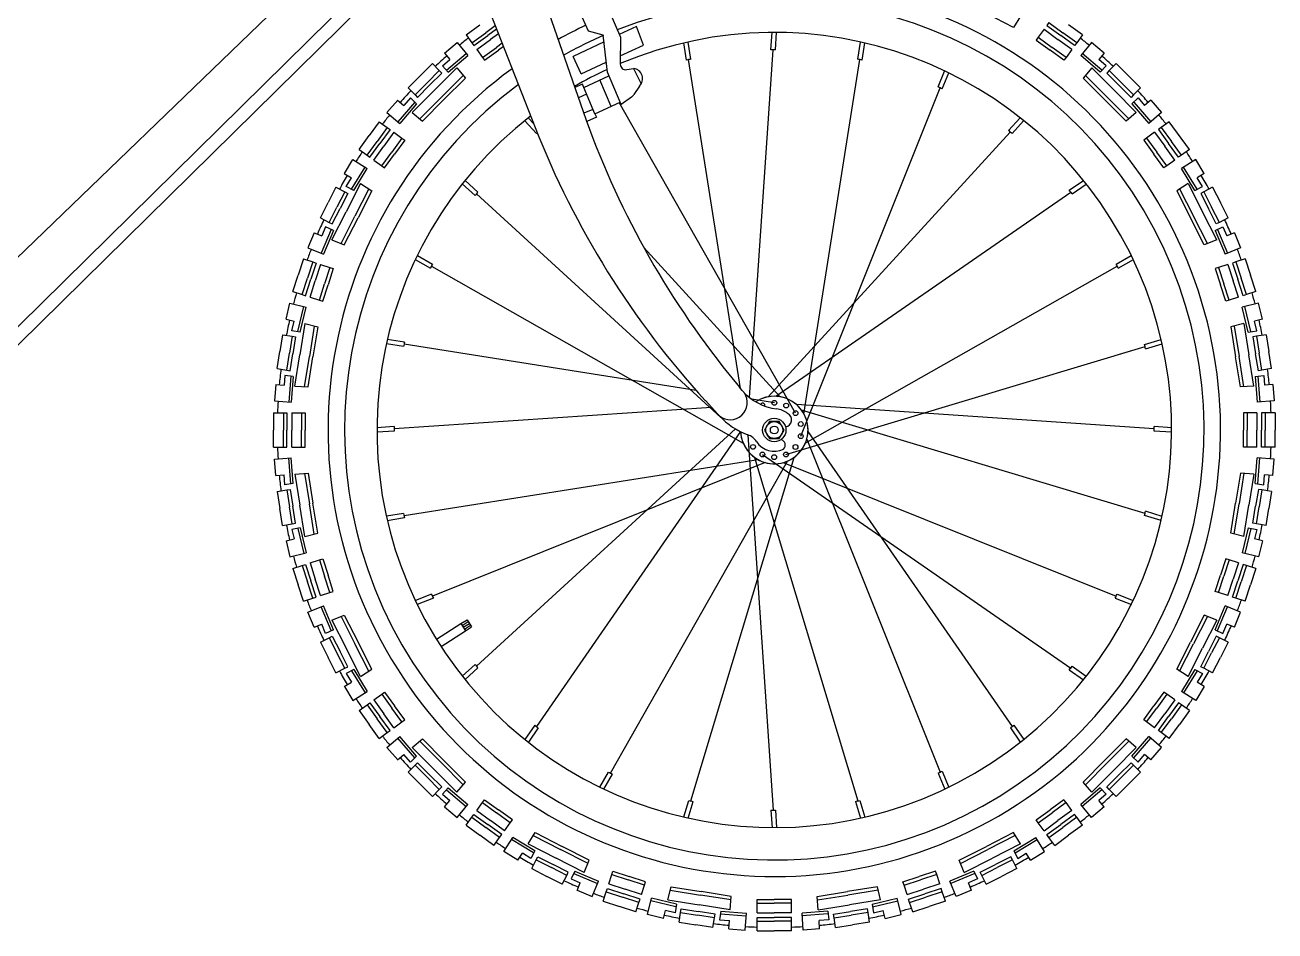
# Model space of a CAD drawing. Header units: millimetres. Extents: x -1371 to 325, y 0 to 965.
# Drawn here: x -486 to 325, y 0 to 588 of the extents above; entities that cross this region are included whole.
import ezdxf

# ---------------------------------------------------------------- set-up
doc = ezdxf.new("R2010")
doc.units = ezdxf.units.MM
doc.layers.add('ceco.net 411', color=7, linetype='Continuous', lineweight=25)

msp = doc.modelspace()

# ---------------------------------------------------------------- linework, layer by layer
at = {"layer": 'ceco.net 411'}
for p, q in [((-572.85, 358.31), (-238.88, 680.16)), ((-209.78, 668.9), (-547.68, 336.29)), ((-169.21, 661.37), (-124.07, 531.7)), ((-204.93, 648.16), (-155.22, 521.33)), ((-110.18, 603.96), (-99.91, 579.82)), ((-267.56, 600.08), (-544.28, 327.68)), ((-120.59, 583.83), (-126.34, 596.79)), ((155.24, 586.18), (137.65, 595.14)), ((159.83, 593.56), (155.24, 586.18)), ((-200.04, 581.38), (-191.03, 587.93)), ((-181.07, 587.28), (-187.28, 582.77)), ((-180.21, 585.09), (-185.94, 580.93)), ((-89.53, 586.7), (-100.62, 581.49)), ((-84.8, 574.73), (-89.53, 586.7)), ((175.1, 584.96), (171.35, 579.8)), ((175.1, 584.96), (184.11, 578.41)), ((178.27, 589.32), (176.93, 587.47)), ((176.93, 587.47), (185.94, 580.93)), ((178.27, 589.32), (187.28, 582.77)), ((200.04, 581.38), (191.03, 587.93)), ((-214.01, 569.45), (-205.9, 576.38)), ((-205.9, 576.38), (-198.87, 568.04)), ((-200.04, 581.38), (-196.29, 576.22)), ((-196.29, 576.22), (-187.28, 582.77)), ((-196.29, 576.22), (-194.95, 574.38)), ((-194.95, 574.38), (-185.94, 580.93)), ((-193.13, 571.86), (-184.11, 578.41)), ((-179.04, 582.1), (-184.11, 578.41)), ((-110.49, 576.84), (-130.6, 567.39)), ((-110.98, 581.24), (-120.59, 583.83)), ((-108.31, 557.19), (-110.98, 581.24)), ((-99.91, 579.82), (-99.98, 562.35)), ((-57.04, 564.99), (-58.81, 576.2)), ((-54.22, 565.64), (-55.96, 576.65)), ((-2.21, 571.66), (-1.44, 582.98)), ((0.69, 571.67), (1.44, 582.79)), ((54.22, 565.64), (55.96, 576.65)), ((57.04, 564.99), (58.8, 576.1)), ((171.35, 579.8), (170.01, 577.95)), ((170.01, 577.95), (179.02, 571.41)), ((171.35, 579.8), (180.36, 573.25)), ((193.13, 571.86), (184.11, 578.41)), ((194.95, 574.38), (185.94, 580.93)), ((196.29, 576.22), (187.28, 582.77)), ((196.29, 576.22), (194.95, 574.38)), ((200.04, 581.38), (196.29, 576.22)), ((205.9, 576.38), (198.87, 568.04)), ((214.01, 569.45), (205.9, 576.38)), ((-214.01, 569.46), (-210.55, 565.36)), ((-212.67, 558.41), (-199.93, 569.3)), ((-211.62, 557.16), (-198.87, 568.04)), ((-193.13, 571.86), (-189.38, 566.7)), ((-189.38, 566.7), (-180.36, 573.25)), ((-188.04, 564.86), (-179.02, 571.41)), ((-176.64, 575.96), (-180.36, 573.25)), ((-175.78, 573.77), (-179.02, 571.41)), ((-99.96, 567.74), (-84.8, 574.73)), ((-16.02, 346.02), (-0.76, 571.67)), ((188.04, 564.86), (179.02, 571.41)), ((189.38, 566.7), (180.36, 573.25)), ((193.13, 571.86), (189.38, 566.7)), ((211.62, 557.16), (198.87, 568.04)), ((212.67, 558.41), (199.93, 569.3)), ((214.01, 569.46), (210.55, 565.36)), ((-221.93, 562.69), (-229.81, 554.81)), ((-221.93, 562.69), (-217.42, 558.18)), ((-206.03, 559.99), (-220.51, 545.51)), ((-215.44, 561.18), (-210.55, 565.36)), ((-211.62, 557.16), (-215.44, 561.18)), ((-206.03, 559.99), (-200.42, 553.35)), ((-189.38, 566.7), (-188.04, 564.86)), ((-125.28, 556.08), (-130.6, 567.39)), ((-125.28, 556.08), (-109.02, 563.57)), ((-21.89, 352.01), (-55.63, 565.32)), ((19.28, 335.38), (55.63, 565.32)), ((189.38, 566.7), (188.04, 564.86)), ((206.03, 559.99), (200.42, 553.35)), ((206.03, 559.99), (220.51, 545.51)), ((215.44, 561.18), (210.55, 565.36)), ((211.62, 557.16), (215.44, 561.18)), ((221.93, 562.69), (217.42, 558.18)), ((221.93, 562.69), (229.81, 554.81)), ((-237.69, 546.93), (-229.81, 554.81)), ((-217.42, 558.18), (-225.3, 550.3)), ((-215.81, 556.56), (-223.69, 548.69)), ((-217.42, 558.18), (-215.81, 556.56)), ((-201.9, 555.1), (-216, 541)), ((-200.42, 553.35), (-214.39, 539.39)), ((-123.56, 547.31), (-107.3, 554.8)), ((-105.9, 534.97), (-113.13, 552.11)), ((-99.42, 536.08), (-108.31, 557.19)), ((-95.79, 558.82), (-91.28, 559.62)), ((-91.31, 559.62), (-86.36, 549.57)), ((106.41, 547.54), (110.55, 557.89)), ((109.01, 546.28), (113.24, 556.81)), ((200.42, 553.35), (214.39, 539.39)), ((201.9, 555.1), (216, 541)), ((217.42, 558.18), (215.81, 556.56)), ((215.81, 556.56), (223.69, 548.69)), ((217.42, 558.18), (225.3, 550.3)), ((237.69, 546.93), (229.81, 554.81)), ((-237.69, 546.93), (-233.18, 542.42)), ((-234.99, 531.03), (-220.51, 545.51)), ((-233.18, 542.42), (-225.3, 550.3)), ((-231.56, 540.81), (-223.69, 548.69)), ((-124.4, 549.31), (-129.43, 547.12)), ((-123.56, 547.31), (-124.4, 549.31)), ((-116.4, 530.11), (-123.62, 547.26)), ((-87.45, 548.15), (-91.12, 542.74)), ((17.18, 321.02), (107.71, 546.91)), ((234.99, 531.03), (220.51, 545.51)), ((231.56, 540.81), (223.69, 548.69)), ((233.18, 542.42), (225.3, 550.3)), ((237.69, 546.93), (233.18, 542.42)), ((-244.45, 539.01), (-251.38, 530.9)), ((-244.46, 539.01), (-240.36, 535.55)), ((-233.41, 537.67), (-244.3, 524.93)), ((-232.16, 536.62), (-243.04, 523.87)), ((-236.18, 540.44), (-240.36, 535.55)), ((-232.16, 536.62), (-236.18, 540.44)), ((-233.18, 542.42), (-231.56, 540.81)), ((-230.1, 526.9), (-216, 541)), ((-228.35, 525.42), (-214.39, 539.39)), ((-121.9, 542.89), (-127.15, 540.57)), ((-116.51, 530.08), (-100.08, 537.65)), ((13.82, 335.95), (-100.58, 537.42)), ((-92.77, 541.03), (-99.42, 536.08)), ((228.35, 525.42), (214.39, 539.39)), ((230.1, 526.9), (216, 541)), ((233.18, 542.42), (231.56, 540.81)), ((232.16, 536.62), (236.18, 540.44)), ((232.16, 536.62), (243.04, 523.87)), ((233.41, 537.67), (244.3, 524.93)), ((236.18, 540.44), (240.36, 535.55)), ((244.46, 539.01), (240.36, 535.55)), ((244.45, 539.01), (251.38, 530.9)), ((-251.38, 530.9), (-243.04, 523.87)), ((-234.99, 531.03), (-228.35, 525.42)), ((-156.15, 523.7), (-159.72, 527.6)), ((-117.83, 533.03), (-123.66, 530.54)), ((-115.32, 527.86), (-121.73, 525.11)), ((-116.42, 530.21), (-115.32, 527.86)), ((152.06, 519.23), (159.65, 527.53)), ((234.99, 531.03), (228.35, 525.42)), ((251.38, 530.9), (243.04, 523.87)), ((-256.38, 525.04), (-262.93, 516.03)), ((-251.22, 521.29), (-257.77, 512.28)), ((-256.38, 525.04), (-251.22, 521.29)), ((-249.38, 519.95), (-255.93, 510.94)), ((-251.22, 521.29), (-249.38, 519.95)), ((-154.34, 517.43), (-161.86, 525.65)), ((154.34, 517.43), (161.86, 525.65)), ((251.22, 521.29), (249.38, 519.95)), ((249.38, 519.95), (255.93, 510.94)), ((256.38, 525.04), (251.22, 521.29)), ((251.22, 521.29), (257.77, 512.28)), ((269.48, 507.02), (256.38, 525.04)), ((-269.48, 507.02), (-262.93, 516.03)), ((-264.32, 503.27), (-257.77, 512.28)), ((-246.86, 518.13), (-253.41, 509.11)), ((-241.7, 514.38), (-248.25, 505.36)), ((-246.86, 518.13), (-241.7, 514.38)), ((-239.86, 513.04), (-246.41, 504.02)), ((-241.7, 514.38), (-239.86, 513.04)), ((-3.88, 346.55), (153.2, 518.33)), ((241.7, 514.38), (239.86, 513.04)), ((239.86, 513.04), (246.41, 504.02)), ((246.86, 518.13), (241.7, 514.38)), ((241.7, 514.38), (248.25, 505.36)), ((246.86, 518.13), (253.41, 509.11)), ((264.32, 503.27), (257.77, 512.28)), ((-269.48, 507.02), (-264.32, 503.27)), ((-264.32, 503.27), (-262.47, 501.93)), ((-262.47, 501.93), (-255.93, 510.94)), ((-259.96, 500.1), (-253.41, 509.11)), ((-254.8, 496.35), (-248.25, 505.36)), ((-252.95, 495.01), (-246.41, 504.02)), ((252.95, 495.01), (246.41, 504.02)), ((254.8, 496.35), (248.25, 505.36)), ((259.96, 500.1), (253.41, 509.11)), ((262.47, 501.93), (255.93, 510.94)), ((264.32, 503.27), (262.47, 501.93)), ((269.48, 507.02), (264.32, 503.27)), ((-279.07, 491.36), (-273.51, 500.44)), ((-274.39, 481.27), (-265.64, 495.56)), ((-273.51, 500.44), (-264.25, 494.69)), ((-259.96, 500.1), (-254.8, 496.35)), ((-254.8, 496.35), (-252.95, 495.01)), ((254.8, 496.35), (252.95, 495.01)), ((259.96, 500.1), (254.8, 496.35)), ((273.51, 500.44), (264.25, 494.69)), ((274.39, 481.27), (265.64, 495.56)), ((279.07, 491.36), (273.51, 500.44)), ((-279.08, 491.36), (-274.52, 488.53)), ((-277.88, 483.05), (-274.52, 488.53)), ((-273, 480.41), (-264.25, 494.69)), ((-200.65, 486.86), (-192.43, 479.34)), ((191.47, 480.52), (200.8, 486.98)), ((273, 480.41), (264.25, 494.69)), ((279.08, 491.36), (274.52, 488.53)), ((277.88, 483.05), (274.52, 488.53)), ((-284.52, 482.47), (-289.58, 472.55)), ((-284.52, 482.47), (-278.84, 479.58)), ((-278.84, 479.58), (-283.89, 469.65)), ((-278.84, 479.58), (-276.81, 478.54)), ((-273, 480.41), (-277.88, 483.05)), ((-268.56, 484.83), (-277.86, 466.58)), ((-263.12, 481.45), (-272.17, 463.68)), ((-261.18, 480.24), (-270.14, 462.65)), ((-268.56, 484.83), (-261.18, 480.24)), ((-202.6, 484.72), (-194.23, 477.07)), ((1.01, 346.87), (192.38, 479.39)), ((193.29, 478.26), (202.45, 484.6)), ((268.56, 484.83), (261.18, 480.24)), ((261.18, 480.24), (270.14, 462.65)), ((263.12, 481.45), (272.17, 463.68)), ((268.56, 484.83), (277.86, 466.58)), ((273, 480.41), (277.88, 483.05)), ((278.84, 479.58), (276.81, 478.54)), ((284.52, 482.47), (278.84, 479.58)), ((278.84, 479.58), (283.89, 469.65)), ((284.52, 482.47), (289.58, 472.55)), ((-294.63, 462.62), (-289.58, 472.55)), ((-276.81, 478.54), (-281.86, 468.62)), ((-193.33, 478.2), (-34.78, 333.22)), ((276.81, 478.54), (281.86, 468.62)), ((294.63, 462.62), (289.58, 472.55)), ((-294.63, 462.62), (-288.95, 459.73)), ((-288.95, 459.73), (-283.89, 469.65)), ((-287.16, 448.33), (-277.86, 466.58)), ((-286.92, 458.69), (-281.86, 468.62)), ((-281.23, 445.91), (-272.17, 463.68)), ((-279.11, 445.05), (-270.14, 462.65)), ((279.11, 445.05), (270.14, 462.65)), ((281.23, 445.91), (272.17, 463.68)), ((287.16, 448.33), (277.86, 466.58)), ((286.92, 458.69), (281.86, 468.62)), ((288.95, 459.73), (283.89, 469.65)), ((294.63, 462.62), (288.95, 459.73)), ((-287.71, 455.13), (-294.12, 439.65)), ((-291.2, 456.91), (-293.66, 450.97)), ((-286.19, 454.52), (-292.6, 439.04)), ((-286.19, 454.52), (-291.2, 456.91)), ((-288.95, 459.73), (-286.92, 458.69)), ((286.19, 454.52), (291.2, 456.91)), ((286.19, 454.52), (292.6, 439.04)), ((288.95, 459.73), (286.92, 458.69)), ((287.71, 455.13), (294.12, 439.65)), ((291.2, 456.91), (293.66, 450.97)), ((-298.62, 452.99), (-302.7, 443.15)), ((-298.63, 453), (-293.66, 450.97)), ((-287.16, 448.33), (-279.11, 445.05)), ((287.16, 448.33), (279.11, 445.05)), ((298.63, 453), (293.66, 450.97)), ((298.62, 452.99), (302.7, 443.15)), ((-302.7, 443.15), (-292.6, 439.04)), ((-231.63, 438.15), (-221.94, 432.65)), ((3.9, 346.55), (-84.63, 443.36)), ((221.95, 432.65), (231.63, 438.15)), ((302.7, 443.15), (292.6, 439.04)), ((-305.65, 436.03), (-309.09, 425.43)), ((-305.65, 436.03), (-299.58, 434.05)), ((-299.58, 434.05), (-303.03, 423.46)), ((-297.42, 433.35), (-300.86, 422.76)), ((-299.58, 434.05), (-297.42, 433.35)), ((-294.46, 432.39), (-297.9, 421.79)), ((-294.46, 432.39), (-288.39, 430.42)), ((-288.39, 430.42), (-291.84, 419.82)), ((-288.39, 430.42), (-286.23, 429.71)), ((-233.06, 435.64), (-223.19, 430.03)), ((-222.57, 431.34), (-20.15, 316.42)), ((20.14, 316.4), (222.57, 431.34)), ((223.19, 430.03), (233.06, 435.64)), ((288.39, 430.42), (286.23, 429.71)), ((294.46, 432.39), (288.39, 430.42)), ((288.39, 430.42), (291.84, 419.82)), ((294.46, 432.39), (297.9, 421.79)), ((299.58, 434.05), (297.42, 433.35)), ((297.42, 433.35), (300.86, 422.76)), ((305.65, 436.03), (299.58, 434.05)), ((299.58, 434.05), (303.03, 423.46)), ((305.65, 436.03), (309.09, 425.43)), ((-312.54, 414.84), (-309.09, 425.43)), ((-306.47, 412.86), (-303.03, 423.46)), ((-304.3, 412.16), (-300.86, 422.76)), ((-286.23, 429.71), (-289.67, 419.12)), ((286.23, 429.71), (289.67, 419.12)), ((304.3, 412.16), (300.86, 422.76)), ((306.47, 412.86), (303.03, 423.46)), ((312.54, 414.84), (309.09, 425.43)), ((-312.54, 414.84), (-306.47, 412.86)), ((-301.34, 411.2), (-297.9, 421.79)), ((-295.28, 409.23), (-291.84, 419.82)), ((-293.11, 408.52), (-289.67, 419.12)), ((293.11, 408.52), (289.67, 419.12)), ((295.28, 409.23), (291.84, 419.82)), ((301.34, 411.2), (297.9, 421.79)), ((312.54, 414.84), (306.47, 412.86)), ((-316.82, 396.98), (-314.34, 407.34)), ((-314.34, 407.34), (-303.75, 404.73)), ((-306.47, 412.86), (-304.3, 412.16)), ((-301.34, 411.2), (-295.28, 409.23)), ((-295.28, 409.23), (-293.11, 408.52)), ((295.28, 409.23), (293.11, 408.52)), ((301.34, 411.2), (295.28, 409.23)), ((314.34, 407.34), (303.75, 404.73)), ((306.47, 412.86), (304.3, 412.16)), ((316.82, 396.98), (314.34, 407.34)), ((-309.25, 388.83), (-305.34, 405.12)), ((-307.66, 388.44), (-303.75, 404.73)), ((307.66, 388.44), (303.75, 404.73)), ((309.25, 388.83), (305.34, 405.12)), ((-316.83, 396.98), (-311.62, 395.69)), ((-313.12, 389.44), (-311.62, 395.69)), ((-304.8, 394.01), (-308.01, 373.78)), ((-304.8, 394.01), (-296.37, 391.93)), ((-298.59, 392.48), (-301.71, 372.79)), ((-296.37, 391.93), (-299.46, 372.43)), ((304.8, 394.01), (296.37, 391.93)), ((296.37, 391.93), (299.46, 372.43)), ((298.59, 392.48), (301.71, 372.79)), ((304.8, 394.01), (308.01, 373.78)), ((316.83, 396.98), (311.62, 395.69)), ((313.12, 389.44), (311.62, 395.69)), ((-319.26, 386.84), (-321, 375.84)), ((-319.26, 386.84), (-312.96, 385.85)), ((-312.96, 385.85), (-314.7, 374.84)), ((-307.66, 388.44), (-313.12, 389.44)), ((-312.96, 385.85), (-310.71, 385.49)), ((-310.71, 385.49), (-312.45, 374.49)), ((-239.99, 382.04), (-251.2, 383.81)), ((240.33, 380.56), (251.01, 383.77)), ((307.66, 388.44), (313.12, 389.44)), ((312.96, 385.85), (310.71, 385.49)), ((310.71, 385.49), (312.45, 374.49)), ((319.26, 386.84), (312.96, 385.85)), ((312.96, 385.85), (314.7, 374.84)), ((319.26, 386.84), (321, 375.84)), ((-322.74, 364.84), (-321, 375.84)), ((-316.44, 363.84), (-314.7, 374.84)), ((-314.19, 363.48), (-312.45, 374.49)), ((-311.21, 353.55), (-308.01, 373.78)), ((-240.64, 379.22), (-251.65, 380.96)), ((-50.64, 350.64), (-240.32, 380.63)), ((7.6, 309.09), (240.66, 379.15)), ((224.09, 374.17), (240.66, 379.15)), ((240.97, 377.73), (251.84, 381)), ((311.21, 353.55), (308.01, 373.78)), ((314.19, 363.48), (312.45, 374.49)), ((316.44, 363.84), (314.7, 374.84)), ((322.74, 364.84), (321, 375.84)), ((-304.83, 353.09), (-301.71, 372.79)), ((-302.55, 352.92), (-299.46, 372.43)), ((302.55, 352.92), (299.46, 372.43)), ((304.83, 353.09), (301.71, 372.79)), ((-322.74, 364.84), (-316.44, 363.84)), ((-317.71, 360.47), (-318.21, 354.06)), ((-312.21, 359.74), (-317.71, 360.47)), ((-316.44, 363.84), (-314.19, 363.48)), ((-313.84, 359.86), (-315.16, 343.15)), ((-312.21, 359.74), (-313.52, 343.04)), ((-29.53, 361.28), (-22.5, 352.74)), ((312.21, 359.74), (317.71, 360.47)), ((312.21, 359.74), (313.52, 343.04)), ((313.84, 359.86), (315.16, 343.15)), ((316.44, 363.84), (314.19, 363.48)), ((322.74, 364.84), (316.44, 363.84)), ((317.71, 360.47), (318.21, 354.06)), ((-323.56, 354.45), (-324.4, 343.83)), ((-323.57, 354.45), (-318.21, 354.06)), ((-311.21, 353.55), (-302.55, 352.92)), ((-20.8, 350.71), (-22.5, 352.74)), ((311.21, 353.55), (302.55, 352.92)), ((323.57, 354.45), (318.21, 354.06)), ((323.56, 354.45), (324.4, 343.83)), ((-324.4, 343.83), (-313.52, 343.04)), ((-44.75, 344.11), (-34.78, 333.22)), ((0.05, 342.63), (-14.62, 344.95)), ((246.67, 325.76), (14.43, 341.47)), ((324.4, 343.83), (313.52, 343.04)), ((-325, 336.14), (-318.62, 336.14)), ((-325, 336.14), (-325, 325)), ((-318.62, 336.14), (-316.34, 336.14)), ((-318.62, 336.14), (-318.62, 325)), ((-316.34, 336.14), (-316.34, 325)), ((-313.23, 336.14), (-313.23, 325)), ((-313.23, 336.14), (-306.85, 336.14)), ((-306.85, 336.14), (-306.85, 325)), ((-306.85, 336.14), (-304.58, 336.14)), ((-304.58, 336.14), (-304.58, 325)), ((-40.72, 339.7), (-246.67, 325.76)), ((240.66, 270.85), (17.73, 337.84)), ((306.85, 336.14), (304.58, 336.14)), ((304.58, 336.14), (304.58, 325)), ((313.23, 336.14), (306.85, 336.14)), ((306.85, 336.14), (306.85, 325)), ((313.23, 336.14), (313.23, 325)), ((316.34, 336.14), (316.34, 325)), ((318.62, 336.14), (316.34, 336.14)), ((318.62, 336.14), (318.62, 325)), ((325, 336.14), (318.62, 336.14)), ((325, 336.14), (325, 325)), ((-325, 313.86), (-325, 325)), ((-318.62, 313.86), (-318.62, 325)), ((-316.34, 313.86), (-316.34, 325)), ((-313.23, 313.86), (-313.23, 325)), ((-306.85, 313.86), (-306.85, 325)), ((-304.58, 313.86), (-304.58, 325)), ((-246.66, 327.21), (-257.99, 326.44)), ((-25.07, 325.69), (-193.33, 171.8)), ((257.98, 326.44), (246.66, 327.21)), ((304.58, 313.86), (304.58, 325)), ((306.85, 313.86), (306.85, 325)), ((313.23, 313.86), (313.23, 325)), ((316.34, 313.86), (316.34, 325)), ((318.62, 313.86), (318.62, 325)), ((325, 313.86), (325, 325)), ((-246.67, 324.31), (-257.79, 323.56)), ((-21.91, 323.97), (-154.39, 132.62)), ((-17.26, 321.95), (-0.76, 78.33)), ((21.1, 319.14), (107.71, 103.08)), ((21.87, 323.99), (154.39, 132.62)), ((257.79, 323.56), (246.67, 324.31)), ((-325, 313.86), (-318.62, 313.86)), ((-318.62, 313.86), (-316.34, 313.86)), ((-313.23, 313.86), (-306.85, 313.86)), ((-306.85, 313.86), (-304.58, 313.86)), ((-7.7, 309.14), (192.38, 170.61)), ((306.85, 313.86), (304.58, 313.86)), ((313.23, 313.86), (306.85, 313.86)), ((318.62, 313.86), (316.34, 313.86)), ((325, 313.86), (318.62, 313.86)), ((-324.4, 306.17), (-313.52, 306.96)), ((-323.56, 295.55), (-324.4, 306.17)), ((-313.84, 290.14), (-315.16, 306.85)), ((-312.21, 290.26), (-313.52, 306.96)), ((-10.4, 305.73), (-240.32, 269.37)), ((-5.86, 303.9), (-221.92, 217.29)), ((-106.34, 102.43), (8.58, 304.85)), ((-54.15, 84.34), (12.84, 307.27)), ((-12.87, 307.28), (54.15, 84.34)), ((5.83, 303.89), (221.91, 217.29)), ((312.21, 290.26), (313.52, 306.96)), ((324.4, 306.17), (313.52, 306.96)), ((313.84, 290.14), (315.16, 306.85)), ((323.56, 295.55), (324.4, 306.17)), ((-323.57, 295.55), (-318.21, 295.94)), ((-317.71, 289.53), (-318.21, 295.94)), ((-311.21, 296.45), (-302.55, 297.08)), ((-311.21, 296.45), (-308.01, 276.22)), ((-304.83, 296.91), (-301.71, 277.21)), ((-302.55, 297.08), (-299.46, 277.57)), ((302.55, 297.08), (299.46, 277.57)), ((304.83, 296.91), (301.71, 277.21)), ((311.21, 296.45), (302.55, 297.08)), ((311.21, 296.45), (308.01, 276.22)), ((317.71, 289.53), (318.21, 295.94)), ((323.57, 295.55), (318.21, 295.94)), ((-322.74, 285.16), (-316.44, 286.16)), ((-322.74, 285.16), (-321, 274.16)), ((-312.21, 290.26), (-317.71, 289.53)), ((-316.44, 286.16), (-314.19, 286.52)), ((-316.44, 286.16), (-314.7, 275.16)), ((-314.19, 286.52), (-312.45, 275.51)), ((312.21, 290.26), (317.71, 289.53)), ((314.19, 286.52), (312.45, 275.51)), ((316.44, 286.16), (314.19, 286.52)), ((316.44, 286.16), (314.7, 275.16)), ((322.74, 285.16), (316.44, 286.16)), ((322.74, 285.16), (321, 274.16)), ((-304.8, 255.99), (-308.01, 276.22)), ((-298.59, 257.52), (-301.71, 277.21)), ((-296.37, 258.07), (-299.46, 277.57)), ((296.37, 258.07), (299.46, 277.57)), ((298.59, 257.52), (301.71, 277.21)), ((304.8, 255.99), (308.01, 276.22)), ((-319.26, 263.16), (-321, 274.16)), ((-312.96, 264.15), (-314.7, 275.16)), ((-310.71, 264.51), (-312.45, 275.51)), ((-240.64, 270.78), (-251.65, 269.04)), ((-239.99, 267.96), (-251.2, 266.19)), ((251.01, 266.23), (240.33, 269.44)), ((251.84, 269), (240.97, 272.27)), ((310.71, 264.51), (312.45, 275.51)), ((312.96, 264.15), (314.7, 275.16)), ((319.26, 263.16), (321, 274.16)), ((-319.26, 263.16), (-312.96, 264.15)), ((-307.66, 261.56), (-313.12, 260.56)), ((-313.12, 260.56), (-311.62, 254.31)), ((-312.96, 264.15), (-310.71, 264.51)), ((-309.25, 261.17), (-305.34, 244.88)), ((-307.66, 261.56), (-303.75, 245.27)), ((307.66, 261.56), (303.75, 245.27)), ((309.25, 261.17), (305.34, 244.88)), ((307.66, 261.56), (313.12, 260.56)), ((312.96, 264.15), (310.71, 264.51)), ((313.12, 260.56), (311.62, 254.31)), ((319.26, 263.16), (312.96, 264.15)), ((-316.83, 253.02), (-311.62, 254.31)), ((-316.82, 253.02), (-314.34, 242.66)), ((-304.8, 255.99), (-296.37, 258.07)), ((304.8, 255.99), (296.37, 258.07)), ((316.83, 253.02), (311.62, 254.31)), ((316.82, 253.02), (314.34, 242.66)), ((-314.34, 242.66), (-303.75, 245.27)), ((314.34, 242.66), (303.75, 245.27)), ((-312.54, 235.16), (-306.47, 237.14)), ((-306.47, 237.14), (-304.3, 237.84)), ((-306.47, 237.14), (-303.03, 226.54)), ((-304.3, 237.84), (-300.86, 227.24)), ((-301.34, 238.8), (-295.28, 240.77)), ((-301.34, 238.8), (-297.9, 228.21)), ((-295.28, 240.77), (-293.11, 241.48)), ((-295.28, 240.77), (-291.84, 230.18)), ((-293.11, 241.48), (-289.67, 230.88)), ((293.11, 241.48), (289.67, 230.88)), ((295.28, 240.77), (291.84, 230.18)), ((295.28, 240.77), (293.11, 241.48)), ((301.34, 238.8), (295.28, 240.77)), ((301.34, 238.8), (297.9, 228.21)), ((304.3, 237.84), (300.86, 227.24)), ((306.47, 237.14), (303.03, 226.54)), ((306.47, 237.14), (304.3, 237.84)), ((312.54, 235.16), (306.47, 237.14)), ((-312.54, 235.16), (-309.09, 224.57)), ((-297.42, 216.65), (-300.86, 227.24)), ((-294.46, 217.61), (-297.9, 228.21)), ((-288.39, 219.58), (-291.84, 230.18)), ((-286.23, 220.29), (-289.67, 230.88)), ((286.23, 220.29), (289.67, 230.88)), ((288.39, 219.58), (291.84, 230.18)), ((294.46, 217.61), (297.9, 228.21)), ((297.42, 216.65), (300.86, 227.24)), ((312.54, 235.16), (309.09, 224.57)), ((-305.65, 213.97), (-309.09, 224.57)), ((-299.58, 215.95), (-303.03, 226.54)), ((-294.46, 217.61), (-288.39, 219.58)), ((-288.39, 219.58), (-286.23, 220.29)), ((288.39, 219.58), (286.23, 220.29)), ((294.46, 217.61), (288.39, 219.58)), ((299.58, 215.95), (303.03, 226.54)), ((305.65, 213.97), (309.09, 224.57)), ((-305.65, 213.97), (-299.58, 215.95)), ((-302.7, 206.85), (-292.6, 210.96)), ((-299.58, 215.95), (-297.42, 216.65)), ((-286.19, 195.48), (-292.6, 210.96)), ((-222.54, 218.59), (-232.89, 214.45)), ((-221.28, 215.99), (-231.81, 211.76)), ((221.28, 215.99), (231.81, 211.76)), ((222.54, 218.59), (232.89, 214.45)), ((286.19, 195.48), (292.6, 210.96)), ((302.7, 206.85), (292.6, 210.96)), ((299.58, 215.95), (297.42, 216.65)), ((305.65, 213.97), (299.58, 215.95)), ((-298.62, 197.01), (-302.7, 206.85)), ((-287.71, 194.87), (-294.12, 210.35)), ((-287.16, 201.67), (-279.11, 204.95)), ((-281.23, 204.09), (-272.17, 186.32)), ((-279.11, 204.95), (-270.14, 187.35)), ((279.11, 204.95), (270.14, 187.35)), ((281.23, 204.09), (272.17, 186.32)), ((287.16, 201.67), (279.11, 204.95)), ((287.71, 194.87), (294.12, 210.35)), ((298.62, 197.01), (302.7, 206.85)), ((-298.63, 197), (-293.66, 199.03)), ((-291.2, 193.09), (-293.66, 199.03)), ((-286.19, 195.48), (-291.2, 193.09)), ((-287.16, 201.67), (-277.86, 183.42)), ((-219.28, 189.27), (-203.39, 199.38)), ((-203.39, 199.38), (-199.41, 201.91)), ((-203.39, 199.38), (-200.41, 194.7)), ((-202.64, 198.21), (-198.67, 200.74)), ((-201.9, 197.04), (-197.92, 199.57)), ((-201.15, 195.87), (-197.18, 198.4)), ((-200.41, 194.7), (-196.43, 197.23)), ((-199.41, 201.91), (-196.43, 197.23)), ((287.16, 201.67), (277.86, 183.42)), ((286.19, 195.48), (291.2, 193.09)), ((291.2, 193.09), (293.66, 199.03)), ((298.63, 197), (293.66, 199.03)), ((-294.63, 187.38), (-288.95, 190.27)), ((-294.63, 187.38), (-289.58, 177.45)), ((-288.95, 190.27), (-286.92, 191.31)), ((-288.95, 190.27), (-283.89, 180.35)), ((-286.92, 191.31), (-281.86, 181.38)), ((-261.18, 169.76), (-270.14, 187.35)), ((-216.31, 184.58), (-200.41, 194.7)), ((261.18, 169.76), (270.14, 187.35)), ((286.92, 191.31), (281.86, 181.38)), ((288.95, 190.27), (283.89, 180.35)), ((288.95, 190.27), (286.92, 191.31)), ((294.63, 187.38), (288.95, 190.27)), ((294.63, 187.38), (289.58, 177.45)), ((-278.84, 170.42), (-283.89, 180.35)), ((-276.81, 171.46), (-281.86, 181.38)), ((-268.56, 165.17), (-277.86, 183.42)), ((-263.12, 168.55), (-272.17, 186.32)), ((263.12, 168.55), (272.17, 186.32)), ((268.56, 165.17), (277.86, 183.42)), ((276.81, 171.46), (281.86, 181.38)), ((278.84, 170.42), (283.89, 180.35)), ((-284.52, 167.53), (-289.58, 177.45)), ((-284.52, 167.53), (-278.84, 170.42)), ((-278.84, 170.42), (-276.81, 171.46)), ((-194.23, 172.93), (-202.6, 165.28)), ((-192.43, 170.66), (-200.65, 163.14)), ((193.29, 171.74), (202.45, 165.4)), ((278.84, 170.42), (276.81, 171.46)), ((284.52, 167.53), (278.84, 170.42)), ((284.52, 167.53), (289.58, 177.45)), ((-273, 169.59), (-277.88, 166.95)), ((-277.88, 166.95), (-274.52, 161.47)), ((-274.39, 168.73), (-265.64, 154.44)), ((-273, 169.59), (-264.25, 155.31)), ((-268.56, 165.17), (-261.18, 169.76)), ((191.47, 169.48), (200.8, 163.02)), ((268.56, 165.17), (261.18, 169.76)), ((273, 169.59), (264.25, 155.31)), ((274.39, 168.73), (265.64, 154.44)), ((273, 169.59), (277.88, 166.95)), ((277.88, 166.95), (274.52, 161.47)), ((-279.08, 158.64), (-274.52, 161.47)), ((-279.07, 158.64), (-273.51, 149.56)), ((-273.51, 149.56), (-264.25, 155.31)), ((-254.8, 153.65), (-252.95, 154.99)), ((-252.95, 154.99), (-246.41, 145.98)), ((252.95, 154.99), (246.41, 145.98)), ((254.8, 153.65), (252.95, 154.99)), ((273.51, 149.56), (264.25, 155.31)), ((279.07, 158.64), (273.51, 149.56)), ((279.08, 158.64), (274.52, 161.47)), ((-269.48, 142.98), (-264.32, 146.73)), ((-264.32, 146.73), (-262.47, 148.07)), ((-264.32, 146.73), (-257.77, 137.72)), ((-262.47, 148.07), (-255.93, 139.06)), ((-259.96, 149.9), (-254.8, 153.65)), ((-259.96, 149.9), (-253.41, 140.89)), ((-254.8, 153.65), (-248.25, 144.64)), ((254.8, 153.65), (248.25, 144.64)), ((259.96, 149.9), (253.41, 140.89)), ((259.96, 149.9), (254.8, 153.65)), ((262.47, 148.07), (255.93, 139.06)), ((264.32, 146.73), (257.77, 137.72)), ((264.32, 146.73), (262.47, 148.07)), ((269.48, 142.98), (264.32, 146.73)), ((-269.48, 142.98), (-262.93, 133.97)), ((-249.38, 130.05), (-255.93, 139.06)), ((-246.86, 131.87), (-253.41, 140.89)), ((-241.7, 135.62), (-248.25, 144.64)), ((-239.86, 136.96), (-246.41, 145.98)), ((239.86, 136.96), (246.41, 145.98)), ((241.7, 135.62), (248.25, 144.64)), ((246.86, 131.87), (253.41, 140.89)), ((249.38, 130.05), (255.93, 139.06)), ((269.48, 142.98), (262.93, 133.97)), ((-256.38, 124.96), (-262.93, 133.97)), ((-251.22, 128.71), (-257.77, 137.72)), ((-251.22, 128.71), (-249.38, 130.05)), ((-246.86, 131.87), (-241.7, 135.62)), ((-241.7, 135.62), (-239.86, 136.96)), ((-155.52, 133.53), (-161.98, 124.2)), ((-153.26, 131.71), (-159.6, 122.55)), ((153.26, 131.71), (159.6, 122.55)), ((155.52, 133.53), (161.98, 124.2)), ((241.7, 135.62), (239.86, 136.96)), ((246.86, 131.87), (241.7, 135.62)), ((251.22, 128.71), (249.38, 130.05)), ((251.22, 128.71), (257.77, 137.72)), ((256.38, 124.96), (262.93, 133.97)), ((-256.38, 124.96), (-251.22, 128.71)), ((-251.38, 119.1), (-243.04, 126.13)), ((-233.41, 112.33), (-244.3, 125.07)), ((-232.16, 113.38), (-243.04, 126.13)), ((-234.99, 118.97), (-228.35, 124.58)), ((-230.1, 123.1), (-216, 109)), ((-228.35, 124.58), (-214.39, 110.61)), ((228.35, 124.58), (214.39, 110.61)), ((230.1, 123.1), (216, 109)), ((234.99, 118.97), (228.35, 124.58)), ((232.16, 113.38), (243.04, 126.13)), ((233.41, 112.33), (244.3, 125.07)), ((251.38, 119.1), (243.04, 126.13)), ((256.38, 124.96), (251.22, 128.71)), ((-244.45, 110.99), (-251.38, 119.1)), ((-244.46, 110.99), (-240.36, 114.45)), ((-236.18, 109.56), (-240.36, 114.45)), ((-234.99, 118.97), (-220.51, 104.49)), ((234.99, 118.97), (220.51, 104.49)), ((236.18, 109.56), (240.36, 114.45)), ((244.46, 110.99), (240.36, 114.45)), ((244.45, 110.99), (251.38, 119.1)), ((-237.69, 103.07), (-233.18, 107.58)), ((-232.16, 113.38), (-236.18, 109.56)), ((-233.18, 107.58), (-231.56, 109.19)), ((-233.18, 107.58), (-225.3, 99.7)), ((-231.56, 109.19), (-223.69, 101.31)), ((-201.9, 94.9), (-216, 109)), ((-200.42, 96.65), (-214.39, 110.61)), ((200.42, 96.65), (214.39, 110.61)), ((201.9, 94.9), (216, 109)), ((231.56, 109.19), (223.69, 101.31)), ((233.18, 107.58), (225.3, 99.7)), ((233.18, 107.58), (231.56, 109.19)), ((232.16, 113.38), (236.18, 109.56)), ((237.69, 103.07), (233.18, 107.58)), ((-237.69, 103.07), (-229.81, 95.19)), ((-217.42, 91.82), (-225.3, 99.7)), ((-215.81, 93.44), (-223.69, 101.31)), ((-206.03, 90.01), (-220.51, 104.49)), ((-113.15, 93.37), (-107.65, 103.06)), ((-110.64, 91.94), (-105.03, 101.81)), ((106.41, 102.46), (110.59, 92.03)), ((109.01, 103.72), (113.24, 93.19)), ((206.03, 90.01), (220.51, 104.49)), ((215.81, 93.44), (223.69, 101.31)), ((217.42, 91.82), (225.3, 99.7)), ((237.69, 103.07), (229.81, 95.19)), ((-221.93, 87.31), (-229.81, 95.19)), ((-221.93, 87.31), (-217.42, 91.82)), ((-217.42, 91.82), (-215.81, 93.44)), ((-211.62, 92.84), (-215.44, 88.82)), ((-212.67, 91.59), (-199.93, 80.7)), ((-211.62, 92.84), (-198.87, 81.96)), ((-206.03, 90.01), (-200.42, 96.65)), ((211.62, 92.84), (198.87, 81.96)), ((212.67, 91.59), (199.93, 80.7)), ((206.03, 90.01), (200.42, 96.65)), ((211.62, 92.84), (215.44, 88.82)), ((217.42, 91.82), (215.81, 93.44)), ((221.93, 87.31), (217.42, 91.82)), ((221.93, 87.31), (229.81, 95.19)), ((-215.44, 88.82), (-210.55, 84.64)), ((-214.01, 80.54), (-210.55, 84.64)), ((-205.9, 73.62), (-198.87, 81.96)), ((-193.13, 78.14), (-189.38, 83.3)), ((-189.38, 83.3), (-188.04, 85.14)), ((-189.38, 83.3), (-180.36, 76.75)), ((-188.04, 85.14), (-179.02, 78.59)), ((-58.77, 73.99), (-55.56, 84.67)), ((-56, 73.16), (-52.73, 84.03)), ((52.73, 84.03), (56, 73.16)), ((55.56, 84.67), (58.8, 73.9)), ((188.04, 85.14), (179.02, 78.59)), ((189.38, 83.3), (180.36, 76.75)), ((189.38, 83.3), (188.04, 85.14)), ((193.13, 78.14), (189.38, 83.3)), ((205.9, 73.62), (198.87, 81.96)), ((215.44, 88.82), (210.55, 84.64)), ((214.01, 80.54), (210.55, 84.64)), ((-214.01, 80.55), (-205.9, 73.62)), ((-200.04, 68.62), (-196.29, 73.78)), ((-196.29, 73.78), (-194.95, 75.62)), ((-196.29, 73.78), (-187.28, 67.23)), ((-194.95, 75.62), (-185.94, 69.07)), ((-193.13, 78.14), (-184.11, 71.59)), ((-171.35, 70.2), (-180.36, 76.75)), ((-170.01, 72.05), (-179.02, 78.59)), ((-2.21, 78.34), (-1.44, 67.01)), ((0.69, 78.33), (1.44, 67.21)), ((170.01, 72.05), (179.02, 78.59)), ((171.35, 70.2), (180.36, 76.75)), ((193.13, 78.14), (184.11, 71.59)), ((194.95, 75.62), (185.94, 69.07)), ((196.29, 73.78), (187.28, 67.23)), ((196.29, 73.78), (194.95, 75.62)), ((200.04, 68.62), (196.29, 73.78)), ((214.01, 80.55), (205.9, 73.62)), ((-200.04, 68.62), (-191.03, 62.07)), ((-178.27, 60.68), (-187.28, 67.23)), ((-176.93, 62.53), (-185.94, 69.07)), ((-175.1, 65.04), (-184.11, 71.59)), ((-175.1, 65.04), (-171.35, 70.2)), ((-171.35, 70.2), (-170.01, 72.05)), ((171.35, 70.2), (170.01, 72.05)), ((175.1, 65.04), (171.35, 70.2)), ((175.1, 65.04), (184.11, 71.59)), ((176.93, 62.53), (185.94, 69.07)), ((178.27, 60.68), (187.28, 67.23)), ((200.04, 68.62), (191.03, 62.07)), ((-182.02, 55.52), (-191.03, 62.07)), ((-182.02, 55.52), (-178.27, 60.68)), ((-178.27, 60.68), (-176.93, 62.53)), ((-175.44, 51.49), (-169.69, 60.75)), ((-156.27, 50.61), (-170.56, 59.36)), ((-155.41, 52), (-169.69, 60.75)), ((-159.83, 56.44), (-155.24, 63.82)), ((-156.45, 61.88), (-138.68, 52.83)), ((-155.24, 63.82), (-137.65, 54.86)), ((155.24, 63.82), (137.65, 54.86)), ((156.45, 61.88), (138.68, 52.83)), ((159.83, 56.44), (155.24, 63.82)), ((155.41, 52), (169.69, 60.75)), ((156.27, 50.61), (170.56, 59.36)), ((175.44, 51.49), (169.69, 60.75)), ((178.27, 60.68), (176.93, 62.53)), ((182.02, 55.52), (178.27, 60.68)), ((182.02, 55.52), (191.03, 62.07)), ((-166.36, 45.93), (-175.44, 51.49)), ((-166.36, 45.92), (-163.53, 50.48)), ((-158.05, 47.12), (-163.53, 50.48)), ((-159.83, 56.44), (-141.58, 47.14)), ((-155.41, 52), (-158.05, 47.12)), ((-120.91, 43.77), (-138.68, 52.83)), ((-120.05, 45.89), (-137.65, 54.86)), ((120.05, 45.89), (137.65, 54.86)), ((120.91, 43.77), (138.68, 52.83)), ((159.83, 56.44), (141.58, 47.14)), ((155.41, 52), (158.05, 47.12)), ((158.05, 47.12), (163.53, 50.48)), ((166.36, 45.92), (163.53, 50.48)), ((166.36, 45.93), (175.44, 51.49)), ((-157.47, 40.48), (-154.58, 46.16)), ((-154.58, 46.16), (-153.54, 48.19)), ((-154.58, 46.16), (-144.65, 41.11)), ((-153.54, 48.19), (-143.62, 43.14)), ((-134.73, 36.05), (-144.65, 41.11)), ((-133.69, 38.08), (-143.62, 43.14)), ((-123.33, 37.84), (-141.58, 47.14)), ((-123.33, 37.84), (-120.05, 45.89)), ((123.33, 37.84), (120.05, 45.89)), ((123.33, 37.84), (141.58, 47.14)), ((133.69, 38.08), (143.62, 43.14)), ((134.73, 36.05), (144.65, 41.11)), ((153.54, 48.19), (143.62, 43.14)), ((154.58, 46.16), (144.65, 41.11)), ((154.58, 46.16), (153.54, 48.19)), ((157.47, 40.48), (154.58, 46.16)), ((-157.47, 40.48), (-147.55, 35.42)), ((-137.62, 30.37), (-147.55, 35.42)), ((-137.62, 30.37), (-134.73, 36.05)), ((-134.73, 36.05), (-133.69, 38.08)), ((-129.52, 38.81), (-131.91, 33.8)), ((-131.91, 33.8), (-125.97, 31.34)), ((-130.13, 37.29), (-114.65, 30.88)), ((-129.52, 38.81), (-114.04, 32.4)), ((-107.39, 30.54), (-105.42, 36.61)), ((-105.42, 36.61), (-104.71, 38.77)), ((-105.42, 36.61), (-94.82, 33.16)), ((-104.71, 38.77), (-94.12, 35.33)), ((-84.23, 29.72), (-94.82, 33.16)), ((-83.52, 31.89), (-94.12, 35.33)), ((83.52, 31.89), (94.12, 35.33)), ((84.23, 29.72), (94.82, 33.16)), ((104.71, 38.77), (94.12, 35.33)), ((105.42, 36.61), (94.82, 33.16)), ((105.42, 36.61), (104.71, 38.77)), ((107.39, 30.54), (105.42, 36.61)), ((129.52, 38.81), (114.04, 32.4)), ((130.13, 37.29), (114.65, 30.88)), ((131.91, 33.8), (125.97, 31.34)), ((129.52, 38.81), (131.91, 33.8)), ((134.73, 36.05), (133.69, 38.08)), ((137.62, 30.37), (134.73, 36.05)), ((137.62, 30.37), (147.55, 35.42)), ((157.47, 40.48), (147.55, 35.42)), ((-128, 26.37), (-125.97, 31.34)), ((-127.99, 26.38), (-118.15, 22.3)), ((-118.15, 22.3), (-114.04, 32.4)), ((-111.03, 19.35), (-109.05, 25.42)), ((-109.05, 25.42), (-108.35, 27.58)), ((-109.05, 25.42), (-98.46, 21.97)), ((-108.35, 27.58), (-97.76, 24.14)), ((-107.39, 30.54), (-96.79, 27.1)), ((-86.2, 23.66), (-96.79, 27.1)), ((-86.2, 23.66), (-84.23, 29.72)), ((-84.23, 29.72), (-83.52, 31.89)), ((-69.01, 20.2), (-66.93, 28.63)), ((-67.48, 26.41), (-47.79, 23.29)), ((-66.93, 28.63), (-47.43, 25.54)), ((-27.92, 22.45), (-47.43, 25.54)), ((27.92, 22.45), (47.43, 25.54)), ((66.93, 28.63), (47.43, 25.54)), ((67.48, 26.41), (47.79, 23.29)), ((69.01, 20.2), (66.93, 28.63)), ((84.23, 29.72), (83.52, 31.89)), ((86.2, 23.66), (84.23, 29.72)), ((86.2, 23.66), (96.79, 27.1)), ((107.39, 30.54), (96.79, 27.1)), ((108.35, 27.58), (97.76, 24.14)), ((109.05, 25.42), (98.46, 21.97)), ((109.05, 25.42), (108.35, 27.58)), ((111.03, 19.35), (109.05, 25.42)), ((118.15, 22.3), (114.04, 32.4)), ((127.99, 26.38), (118.15, 22.3)), ((128, 26.37), (125.97, 31.34)), ((-111.03, 19.35), (-100.43, 15.91)), ((-87.86, 18.53), (-98.46, 21.97)), ((-87.16, 20.7), (-97.76, 24.14)), ((-89.84, 12.46), (-87.86, 18.53)), ((-87.86, 18.53), (-87.16, 20.7)), ((-82.34, 10.66), (-79.73, 21.25)), ((-63.83, 15.75), (-80.12, 19.66)), ((-63.44, 17.34), (-79.73, 21.25)), ((-69.01, 20.2), (-48.78, 16.99)), ((-63.44, 17.34), (-64.44, 11.88)), ((-28.55, 13.79), (-48.78, 16.99)), ((-28.09, 20.17), (-47.79, 23.29)), ((-28.55, 13.79), (-27.92, 22.45)), ((-11.14, 20.42), (0, 20.42)), ((-11.14, 18.15), (-11.14, 20.42)), ((-11.14, 18.15), (0, 18.15)), ((-11.14, 11.77), (-11.14, 18.15)), ((11.14, 20.42), (0, 20.42)), ((11.14, 18.15), (0, 18.15)), ((11.14, 18.15), (11.14, 20.42)), ((11.14, 11.77), (11.14, 18.15)), ((28.55, 13.79), (27.92, 22.45)), ((28.09, 20.17), (47.79, 23.29)), ((28.55, 13.79), (48.78, 16.99)), ((69.01, 20.2), (48.78, 16.99)), ((63.44, 17.34), (79.73, 21.25)), ((63.44, 17.34), (64.44, 11.88)), ((63.83, 15.75), (80.12, 19.66)), ((82.34, 10.66), (79.73, 21.25)), ((87.16, 20.7), (97.76, 24.14)), ((87.86, 18.53), (87.16, 20.7)), ((87.86, 18.53), (98.46, 21.97)), ((89.84, 12.46), (87.86, 18.53)), ((111.03, 19.35), (100.43, 15.91)), ((-89.84, 12.46), (-100.43, 15.91)), ((-71.98, 8.18), (-82.34, 10.66)), ((-71.98, 8.17), (-70.69, 13.38)), ((-64.44, 11.88), (-70.69, 13.38)), ((-61.84, 5.74), (-60.85, 12.04)), ((-60.85, 12.04), (-60.49, 14.29)), ((-60.85, 12.04), (-49.84, 10.3)), ((-60.49, 14.29), (-49.49, 12.55)), ((-38.84, 8.56), (-49.84, 10.3)), ((-38.48, 10.81), (-49.49, 12.55)), ((-39.84, 2.26), (-38.84, 8.56)), ((-38.84, 8.56), (-38.48, 10.81)), ((-34.74, 12.79), (-35.47, 7.29)), ((-34.86, 11.16), (-18.15, 9.84)), ((-34.74, 12.79), (-18.04, 11.48)), ((-18.83, 0.6), (-18.04, 11.48)), ((-11.14, 11.77), (0, 11.77)), ((-11.14, 6.38), (-11.14, 8.66)), ((-11.14, 8.66), (0, 8.66)), ((11.14, 11.77), (0, 11.77)), ((11.14, 8.66), (0, 8.66)), ((11.14, 6.38), (11.14, 8.66)), ((34.74, 12.79), (18.04, 11.48)), ((18.83, 0.6), (18.04, 11.48)), ((34.86, 11.16), (18.15, 9.84)), ((34.74, 12.79), (35.47, 7.29)), ((38.48, 10.81), (49.49, 12.55)), ((38.84, 8.56), (38.48, 10.81)), ((38.84, 8.56), (49.84, 10.3)), ((39.84, 2.26), (38.84, 8.56)), ((60.49, 14.29), (49.49, 12.55)), ((60.85, 12.04), (49.84, 10.3)), ((60.85, 12.04), (60.49, 14.29)), ((61.84, 5.74), (60.85, 12.04)), ((64.44, 11.88), (70.69, 13.38)), ((71.98, 8.17), (70.69, 13.38)), ((71.98, 8.18), (82.34, 10.66)), ((89.84, 12.46), (100.43, 15.91)), ((-61.84, 5.74), (-50.84, 4)), ((-39.84, 2.26), (-50.84, 4)), ((-35.47, 7.29), (-29.06, 6.79)), ((-29.45, 1.43), (-29.06, 6.79)), ((-29.45, 1.44), (-18.83, 0.6)), ((-11.14, 0), (-11.14, 6.38)), ((-11.14, 6.38), (0, 6.38)), ((-11.14, 0), (0, 0)), ((11.14, 6.38), (0, 6.38)), ((11.14, 0), (0, 0)), ((11.14, 0), (11.14, 6.38)), ((29.45, 1.44), (18.83, 0.6)), ((35.47, 7.29), (29.06, 6.79)), ((29.45, 1.43), (29.06, 6.79)), ((39.84, 2.26), (50.84, 4)), ((61.84, 5.74), (50.84, 4))]:
    msp.add_line(p, q, dxfattribs=at)
msp.add_lwpolyline([(6.34, 325), (3.17, 330.49), (-3.17, 330.49), (-6.34, 325), (-3.17, 319.51), (3.17, 319.51)], close=True, dxfattribs=at)
for centre, radius in [((0.05, 342.63), 1.56), ((7.7, 340.86), 1.56), ((13.82, 335.95), 1.56), ((0, 325), 7.6), ((0, 325), 5.49), ((0, 325), 2.55), ((17.2, 328.87), 1.56), ((17.18, 321.02), 1.56), ((-13.82, 314.05), 1.56), ((-7.7, 309.14), 1.56), ((-0.05, 307.37), 1.56), ((7.6, 309.09), 1.56), ((13.75, 313.97), 1.56)]:
    msp.add_circle(centre, radius, dxfattribs=at)
for centre, radius, start, end in [((0, 325), 289.63, 125.97567, 111.49892), ((0, 325), 278.94, 126.54727, 111.4402), ((0, 325), 289.63, 114.96713, 118.97674), ((0, 325), 257.89, 127.8176, 112.80973), ((0, 325), 322.64, 127.97862, 129.31532), ((0, 325), 278.94, 113.43603, 119.35554), ((0, 325), 322.64, 50.68468, 52.02138), ((0, 325), 246.67, 89.83959, 90.51296), ((0, 325), 322.64, 131.20797, 133.02138), ((-96.41, 562.34), 3.57, 179.79461, 280.02362), ((0, 325), 246.67, 102.69673, 103.37011), ((0, 325), 246.67, 76.62972, 77.3031), ((0, 325), 322.64, 46.97862, 48.79203), ((0, 325), 257.89, 114.88219, 120.1953), ((0, 325), 257.89, 114.88219, 120.1953), ((-92.22, 552.94), 6.75, 314.83885, 82.0127), ((0, 325), 322.64, 136.97862, 138.79203), ((0, 325), 246.67, 63.77257, 64.44595), ((0, 325), 322.64, 41.20797, 43.02138), ((-97.03, 546.75), 7.14, 306.66451, 325.83555), ((0, 325), 322.64, 140.68468, 142.02138), ((415.1, 719.38), 570.9, 199.19276, 218.84739), ((0, 325), 322.64, 37.97862, 39.31532), ((376.31, 729.64), 570.9, 201.40043, 222.47715), ((0, 325), 246.67, 128.58356, 128.73167), ((0, 325), 246.67, 51.26816, 51.94231), ((0, 325), 322.64, 145.97862, 147.31532), ((0, 325), 322.64, 32.68468, 34.02138), ((0, 325), 322.64, 149.20797, 151.02138), ((0, 325), 322.64, 28.97862, 30.79203), ((0, 325), 246.67, 141.26816, 141.94154), ((0, 325), 246.67, 38.41102, 39.08439), ((0, 325), 322.64, 154.97862, 156.79203), ((0, 325), 322.64, 23.20797, 25.02138), ((0, 325), 322.64, 158.68468, 160.02138), ((0, 325), 322.64, 19.97862, 21.31532), ((0, 325), 246.67, 154.1253, 154.79868), ((0, 325), 246.67, 25.20115, 25.87452), ((0, 325), 322.64, 163.97862, 165.31532), ((0, 325), 322.64, 14.68468, 16.02138), ((0, 325), 322.64, 167.20797, 169.02138), ((0, 325), 322.64, 10.97862, 12.79203), ((0, 325), 246.67, 166.62972, 167.3031), ((0, 325), 246.67, 12.344, 13.01738), ((0, 325), 322.64, 172.97862, 174.79203), ((0, 325), 322.64, 5.20797, 7.02138), ((-28.63, 342.8), 11.13, 230.88435, 34.13791), ((5.45, 372.71), 34.25, 219.95755, 263.48071), ((0, 325), 322.64, 176.68468, 178.02138), ((0, 325), 21.9, 182.7499, 123.44091), ((0, 325), 21.9, 188.94777, 123.44091), ((-7.6, 340.91), 1.56, 343.39033, 151.97837), ((0, 325), 322.64, 1.97862, 3.31532), ((-0.34, 367.37), 48.47, 223.24473, 249.76772), ((0, 325), 13.76, 51.28721, 83.48068), ((6.59, 331.58), 4.62, 279.13171, 64.11596), ((0, 325), 246.67, 179.48686, 180.16024), ((0, 325), 246.67, 359.83959, 0.51296), ((-21.05, 311.18), 11.42, 33.27948, 69.76772), ((0, 325), 13.76, 213.27948, 295.63283), ((3.57, 315.27), 3.58, 311.59444, 77.4758), ((0, 325), 322.64, 181.97862, 183.31532), ((0, 325), 13.76, 241.39799, 250.35722), ((0, 325), 322.64, 356.68468, 358.02138), ((0, 325), 322.64, 185.20797, 187.02138), ((0, 325), 322.64, 352.97862, 354.79203), ((0, 325), 246.67, 192.69673, 193.37011), ((0, 325), 246.67, 346.98245, 347.65582), ((0, 325), 322.64, 190.97862, 192.79203), ((0, 325), 322.64, 347.20797, 349.02138), ((0, 325), 322.64, 194.68468, 196.02138), ((0, 325), 322.64, 343.97862, 345.31532), ((0, 325), 322.64, 199.97862, 201.31532), ((0, 325), 246.67, 205.55387, 206.22725), ((0, 325), 246.67, 333.77257, 334.44595), ((0, 325), 322.64, 338.68468, 340.02138), ((0, 325), 322.64, 203.20797, 205.02138), ((0, 325), 322.64, 334.97862, 336.79203), ((0, 325), 246.67, 218.05829, 218.73167), ((0, 325), 246.67, 320.91543, 321.58881), ((0, 325), 322.64, 208.97862, 210.79203), ((0, 325), 322.64, 329.20797, 331.02138), ((0, 325), 322.64, 212.68468, 214.02138), ((0, 325), 322.64, 325.97862, 327.31532), ((0, 325), 246.67, 230.91543, 231.58881), ((0, 325), 246.67, 308.41102, 309.08439), ((0, 325), 322.64, 217.97862, 219.31532), ((0, 325), 322.64, 320.68468, 322.02138), ((0, 325), 322.64, 221.20797, 223.02138), ((0, 325), 322.64, 316.97862, 318.79203), ((0, 325), 246.67, 244.1253, 244.79868), ((0, 325), 246.67, 295.55387, 296.22725), ((0, 325), 322.64, 226.97862, 228.79203), ((0, 325), 246.67, 256.98245, 257.65582), ((0, 325), 246.67, 282.344, 283.01738), ((0, 325), 322.64, 311.20797, 313.02138), ((0, 325), 322.64, 230.68468, 232.02138), ((0, 325), 246.67, 269.48686, 270.16024), ((0, 325), 322.64, 307.97862, 309.31532), ((0, 325), 322.64, 235.97862, 237.31532), ((0, 325), 322.64, 302.68468, 304.02138), ((0, 325), 322.64, 239.20797, 241.02138), ((0, 325), 322.64, 298.97862, 300.79203), ((0, 325), 322.64, 244.97862, 246.79203), ((0, 325), 322.64, 293.20797, 295.02138), ((0, 325), 322.64, 248.68468, 250.02138), ((0, 325), 322.64, 289.97862, 291.31532), ((0, 325), 322.64, 253.97862, 255.31532), ((0, 325), 322.64, 257.20797, 259.02138), ((0, 325), 322.64, 280.97862, 282.79203), ((0, 325), 322.64, 284.68468, 286.02138), ((0, 325), 322.64, 262.97862, 264.79203), ((0, 325), 322.64, 266.68468, 268.02138), ((0, 325), 322.64, 271.97862, 273.31532), ((0, 325), 322.64, 275.20797, 277.02138)]:
    msp.add_arc(centre, radius, start, end, dxfattribs=at)

doc.saveas('drawing.dxf')
